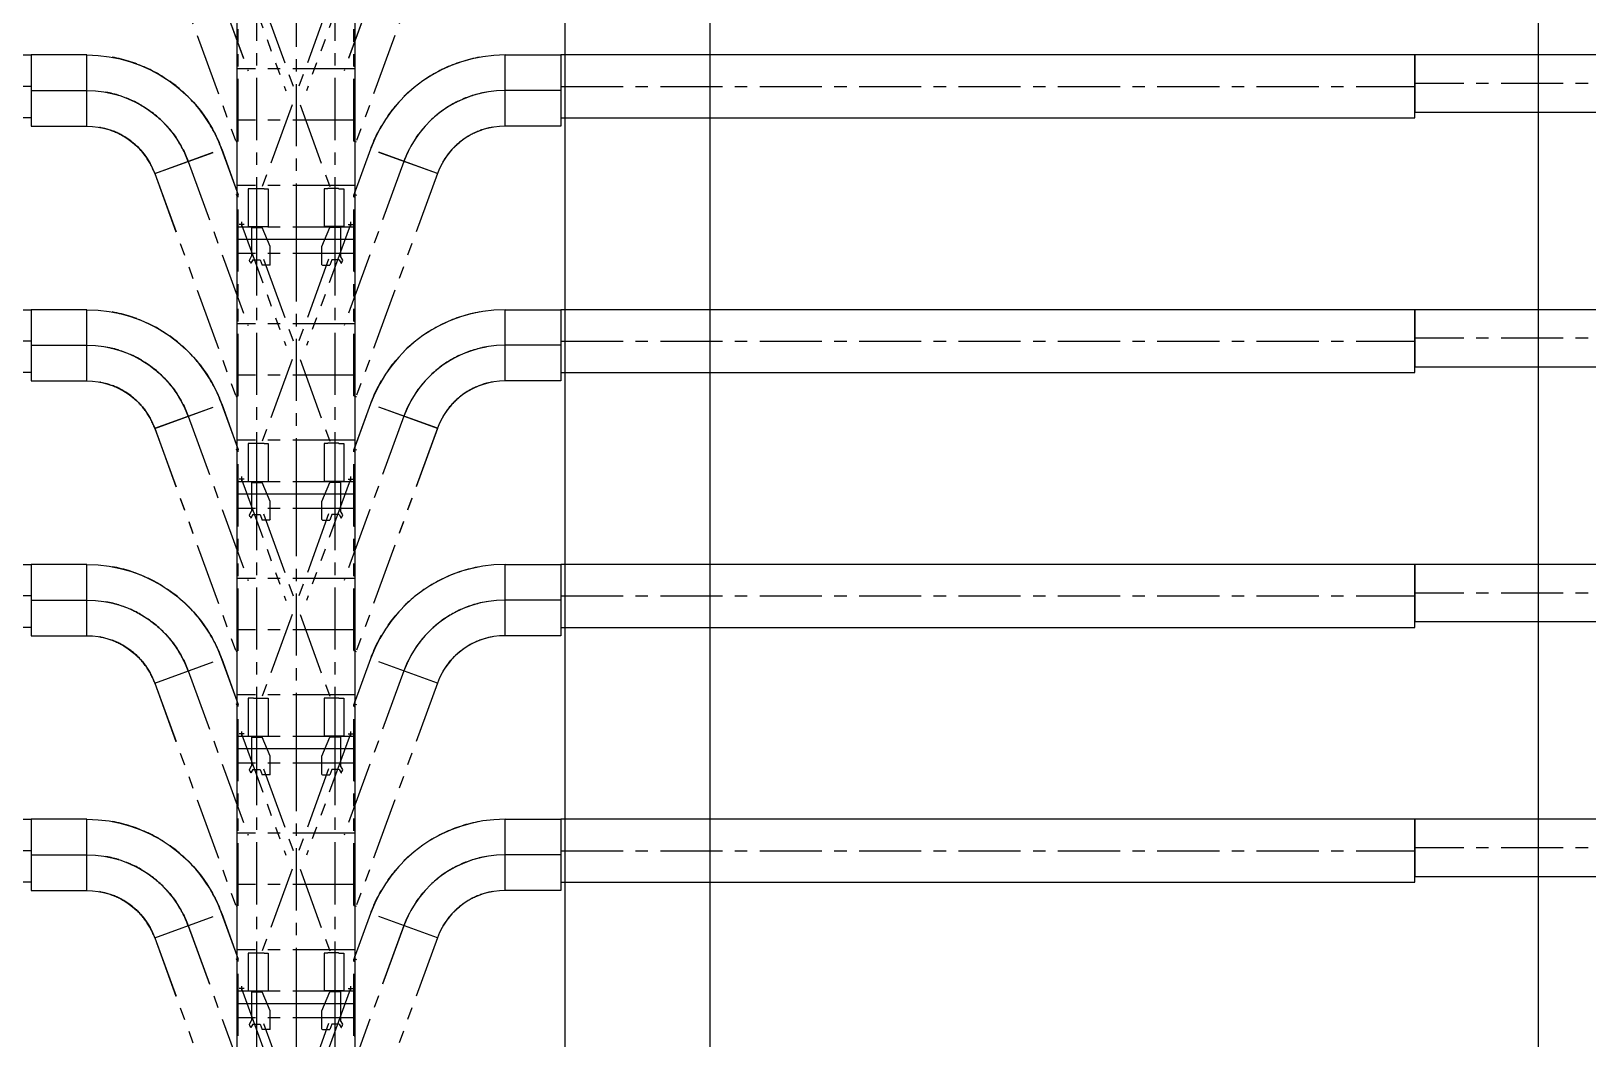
# Model space of a CAD drawing. Extents: x -40736 to 716455, y -65544 to 37405.
# Drawn here: x 340571 to 342451, y -37208 to -35991 of the extents above; entities that cross this region are included whole.
import ezdxf

# ---------------------------------------------------------------- set-up
doc = ezdxf.new("R2010")
doc.units = 0
doc.header["$LTSCALE"] = 600
doc.header["$MEASUREMENT"] = 0
doc.linetypes.add('CENTER', pattern=[2, 1.25, -0.25, 0.25, -0.25])
doc.linetypes.add('PHANTOM', pattern=[2.5, 1.25, -0.25, 0.25, -0.25, 0.25, -0.25])
doc.layers.get('0').update_dxf_attribs({"linetype": 'CONTINUOUS'})
for name, color, linetype in [('0-架台', 232, 'CONTINUOUS'), ('001', 7, 'CONTINUOUS'), ('底圖', 253, 'CONTINUOUS'), ('規劃圖', 253, 'CONTINUOUS')]:
    doc.layers.add(name, color=color, linetype=linetype)

# ---------------------------------------------------------------- blocks, each defined once
blk = doc.blocks.new('platform')
at = {"layer": '0-架台'}
blk.add_line((3250, -10894), (3250, 147292), dxfattribs=at)
blk = doc.blocks.new('HAITI-3-45')
at = {"layer": '001', "linetype": 'CENTER'}
for p, q in [((41290.475512, 101974.159575), (41350.475512, 101974.159575)), ((41320.475512, 101944.159575), (41320.475512, 102004.159575)), ((41290.475512, 100658.159575), (41350.475512, 100658.159575)), ((41320.475512, 100688.159575), (41320.475512, 100628.159575))]:
    blk.add_line(p, q, dxfattribs=at)
at = {"layer": '001', "color": 6, "linetype": 'PHANTOM'}
for p, q in [((41320.475512, 101974.159575), (42784.771035, 101441.199591)), ((41751.228323, 101880.140337), (41706.228323, 101854.159575)), ((41771.718704, 101874.649956), (41751.228323, 101880.140337)), ((43967.266799, 101894.159575), (44424.266799, 101894.159575)), ((43967.266799, 101831.409575), (43967.266799, 101894.159575)), ((44424.266799, 101894.159575), (44424.266799, 101654.159575)), ((41360.266799, 101852.159575), (41362.266799, 101854.159575)), ((41360.266799, 101852.159575), (41360.266799, 101724.159575)), ((41589.266799, 101629.159575), (41360.266799, 101724.159575)), ((41362.266799, 101854.159575), (41706.228323, 101854.159575)), ((41741.508431, 101709.177459), (42748.85892, 101342.531865)), ((41749.266799, 101838.593332), (41790.378958, 101862.329448)), ((41749.266799, 101838.593332), (41749.266799, 101749.159575)), ((41749.266799, 101749.159575), (41814.266799, 101724.159575)), ((41779.218704, 101861.659575), (41771.718704, 101874.649956)), ((41784.847869, 101864.909575), (41779.218704, 101861.659575)), ((41789.628958, 101863.628486), (41784.847869, 101864.909575)), ((41790.378958, 101862.329448), (41789.628958, 101863.628486)), ((41814.266799, 101634.159575), (41814.266799, 101724.159575)), ((42953.656855, 101364.327637), (43963.796953, 101731.988565)), ((43967.266799, 101831.409575), (43964.266799, 101829.159575)), ((43964.266799, 101829.159575), (43964.266799, 101699.159575)), ((43967.266799, 101699.159575), (43964.266799, 101699.159575)), ((43967.266799, 101699.159575), (43967.266799, 101654.159575)), ((41809.266799, 101629.159575), (41589.266799, 101629.159575)), ((41809.266799, 101629.159575), (41814.266799, 101634.159575)), ((43967.266799, 101654.159575), (44424.266799, 101654.159575)), ((41320.475512, 100658.159575), (42784.771035, 101191.11956)), ((41741.508431, 100923.141691), (42748.85892, 101289.787285)), ((42953.656855, 101267.991513), (43963.796953, 100900.330585)), ((41589.266799, 101003.159575), (41360.266799, 100908.159575)), ((41809.266799, 101003.159575), (41589.266799, 101003.159575)), ((41809.266799, 101003.159575), (41814.266799, 100998.159575)), ((41814.266799, 100998.159575), (41814.266799, 100908.159575)), ((43967.266799, 100978.159575), (44424.266799, 100978.159575)), ((43967.266799, 100933.159575), (43967.266799, 100978.159575)), ((44424.266799, 100738.159575), (44424.266799, 100978.159575)), ((41360.266799, 100780.159575), (41360.266799, 100908.159575)), ((41360.266799, 100780.159575), (41362.266799, 100778.159575)), ((41362.266799, 100778.159575), (41706.228323, 100778.159575)), ((41751.228323, 100752.178813), (41706.228323, 100778.159575)), ((41749.266799, 100883.159575), (41814.266799, 100908.159575)), ((41749.266799, 100793.725818), (41749.266799, 100883.159575)), ((41749.266799, 100793.725818), (41790.378958, 100769.989702)), ((41771.718704, 100757.669194), (41751.228323, 100752.178813)), ((41779.218704, 100770.659575), (41771.718704, 100757.669194)), ((41784.847869, 100767.409575), (41779.218704, 100770.659575)), ((41789.628958, 100768.690664), (41784.847869, 100767.409575)), ((41790.378958, 100769.989702), (41789.628958, 100768.690664)), ((43967.266799, 100933.159575), (43964.266799, 100933.159575)), ((43964.266799, 100803.159575), (43964.266799, 100933.159575)), ((43967.266799, 100800.909575), (43964.266799, 100803.159575)), ((43967.266799, 100800.909575), (43967.266799, 100738.159575)), ((43967.266799, 100738.159575), (44424.266799, 100738.159575))]:
    blk.add_line(p, q, dxfattribs=at)
at = {"layer": '001', "color": 3}
for p, q in [((41502.366799, 102026.159575), (44579.266799, 102026.159575)), ((41502.366799, 102026.159575), (41502.366799, 100606.159575)), ((44579.266799, 102026.159575), (44579.266799, 100606.159575)), ((44579.266799, 100606.159575), (41502.366799, 100606.159575))]:
    blk.add_line(p, q, dxfattribs=at)
at = {"layer": '001', "color": 2, "linetype": 'CENTER'}
for p, q in [((41674.266799, 102026.159575), (41674.266799, 100606.159575)), ((42519.79228, 102026.159575), (42519.79228, 100606.159575)), ((43139.79228, 102026.159575), (43139.79228, 100606.159575)), ((43927.266799, 102026.159575), (43927.266799, 100606.159575)), ((44429.266799, 102026.159575), (44429.266799, 100606.159575)), ((44579.266799, 101789.159575), (41502.366799, 101789.159575)), ((41502.366799, 101316.159575), (44579.266799, 101316.159575)), ((44579.266799, 100843.159575), (41502.366799, 100843.159575))]:
    blk.add_line(p, q, dxfattribs=at)
blk = doc.blocks.new('HAITI-3-46')
at = {"layer": '001', "linetype": 'CENTER'}
for p, q in [((38213.575512, 101974.159575), (38273.575512, 101974.159575)), ((38243.575512, 101944.159575), (38243.575512, 102004.159575)), ((38213.575512, 100658.159575), (38273.575512, 100658.159575)), ((38243.575512, 100688.159575), (38243.575512, 100628.159575))]:
    blk.add_line(p, q, dxfattribs=at)
at = {"layer": '001', "color": 6, "linetype": 'PHANTOM'}
for p, q in [((38243.575512, 101974.159575), (39707.871035, 101441.199591)), ((38674.328323, 101880.140337), (38629.328323, 101854.159575)), ((38694.818704, 101874.649956), (38674.328323, 101880.140337)), ((40890.366799, 101894.159575), (41347.366799, 101894.159575)), ((40890.366799, 101831.409575), (40890.366799, 101894.159575)), ((41347.366799, 101894.159575), (41347.366799, 101654.159575)), ((38283.366799, 101852.159575), (38285.366799, 101854.159575)), ((38283.366799, 101852.159575), (38283.366799, 101724.159575)), ((38512.366799, 101629.159575), (38283.366799, 101724.159575)), ((38285.366799, 101854.159575), (38629.328323, 101854.159575)), ((38664.608431, 101709.177459), (39671.95892, 101342.531865)), ((38672.366799, 101838.593332), (38713.478958, 101862.329448)), ((38672.366799, 101838.593332), (38672.366799, 101749.159575)), ((38672.366799, 101749.159575), (38737.366799, 101724.159575)), ((38702.318704, 101861.659575), (38694.818704, 101874.649956)), ((38707.947869, 101864.909575), (38702.318704, 101861.659575)), ((38712.728958, 101863.628486), (38707.947869, 101864.909575)), ((38713.478958, 101862.329448), (38712.728958, 101863.628486)), ((38737.366799, 101634.159575), (38737.366799, 101724.159575)), ((39876.756855, 101364.327637), (40886.896953, 101731.988565)), ((40890.366799, 101831.409575), (40887.366799, 101829.159575)), ((40887.366799, 101829.159575), (40887.366799, 101699.159575)), ((40890.366799, 101699.159575), (40887.366799, 101699.159575)), ((40890.366799, 101699.159575), (40890.366799, 101654.159575)), ((38732.366799, 101629.159575), (38512.366799, 101629.159575)), ((38732.366799, 101629.159575), (38737.366799, 101634.159575)), ((40890.366799, 101654.159575), (41347.366799, 101654.159575)), ((38243.575512, 100658.159575), (39707.871035, 101191.11956)), ((38664.608431, 100923.141691), (39671.95892, 101289.787285)), ((39876.756855, 101267.991513), (40886.896953, 100900.330585)), ((38512.366799, 101003.159575), (38283.366799, 100908.159575)), ((38732.366799, 101003.159575), (38512.366799, 101003.159575)), ((38732.366799, 101003.159575), (38737.366799, 100998.159575)), ((38737.366799, 100998.159575), (38737.366799, 100908.159575)), ((40890.366799, 100978.159575), (41347.366799, 100978.159575)), ((40890.366799, 100933.159575), (40890.366799, 100978.159575)), ((41347.366799, 100738.159575), (41347.366799, 100978.159575)), ((38283.366799, 100780.159575), (38283.366799, 100908.159575)), ((38283.366799, 100780.159575), (38285.366799, 100778.159575)), ((38285.366799, 100778.159575), (38629.328323, 100778.159575)), ((38674.328323, 100752.178813), (38629.328323, 100778.159575)), ((38672.366799, 100883.159575), (38737.366799, 100908.159575)), ((38672.366799, 100793.725818), (38672.366799, 100883.159575)), ((38672.366799, 100793.725818), (38713.478958, 100769.989702)), ((38694.818704, 100757.669194), (38674.328323, 100752.178813)), ((38702.318704, 100770.659575), (38694.818704, 100757.669194)), ((38707.947869, 100767.409575), (38702.318704, 100770.659575)), ((38712.728958, 100768.690664), (38707.947869, 100767.409575)), ((38713.478958, 100769.989702), (38712.728958, 100768.690664)), ((40890.366799, 100933.159575), (40887.366799, 100933.159575)), ((40887.366799, 100803.159575), (40887.366799, 100933.159575)), ((40890.366799, 100800.909575), (40887.366799, 100803.159575)), ((40890.366799, 100800.909575), (40890.366799, 100738.159575)), ((40890.366799, 100738.159575), (41347.366799, 100738.159575))]:
    blk.add_line(p, q, dxfattribs=at)
at = {"layer": '001', "color": 3}
for p, q in [((38425.466799, 102026.159575), (41502.366799, 102026.159575)), ((38425.466799, 102026.159575), (38425.466799, 100606.159575)), ((41502.366799, 102026.159575), (41502.366799, 100606.159575)), ((41502.366799, 100606.159575), (38425.466799, 100606.159575))]:
    blk.add_line(p, q, dxfattribs=at)
at = {"layer": '001', "color": 2, "linetype": 'CENTER'}
for p, q in [((38597.366799, 102026.159575), (38597.366799, 100606.159575)), ((39442.89228, 102026.159575), (39442.89228, 100606.159575)), ((40062.89228, 102026.159575), (40062.89228, 100606.159575)), ((40850.366799, 102026.159575), (40850.366799, 100606.159575)), ((41352.366799, 102026.159575), (41352.366799, 100606.159575)), ((41502.366799, 101789.159575), (38425.466799, 101789.159575)), ((38425.466799, 101316.159575), (41502.366799, 101316.159575)), ((41502.366799, 100843.159575), (38425.466799, 100843.159575))]:
    blk.add_line(p, q, dxfattribs=at)
blk = doc.blocks.new('HAITI-3-47')
at = {"layer": '001', "linetype": 'CENTER'}
for p, q in [((35136.675512, 101974.159575), (35196.675512, 101974.159575)), ((35166.675512, 101944.159575), (35166.675512, 102004.159575)), ((35136.675512, 100658.159575), (35196.675512, 100658.159575)), ((35166.675512, 100688.159575), (35166.675512, 100628.159575))]:
    blk.add_line(p, q, dxfattribs=at)
at = {"layer": '001', "color": 6, "linetype": 'PHANTOM'}
for p, q in [((35166.675512, 101974.159575), (36630.971035, 101441.199591)), ((35597.428323, 101880.140337), (35552.428323, 101854.159575)), ((35617.918704, 101874.649956), (35597.428323, 101880.140337)), ((37813.466799, 101894.159575), (38270.466799, 101894.159575)), ((37813.466799, 101831.409575), (37813.466799, 101894.159575)), ((38270.466799, 101894.159575), (38270.466799, 101654.159575)), ((35206.466799, 101852.159575), (35208.466799, 101854.159575)), ((35206.466799, 101852.159575), (35206.466799, 101724.159575)), ((35435.466799, 101629.159575), (35206.466799, 101724.159575)), ((35208.466799, 101854.159575), (35552.428323, 101854.159575)), ((35587.708431, 101709.177459), (36595.05892, 101342.531865)), ((35595.466799, 101838.593332), (35636.578958, 101862.329448)), ((35595.466799, 101838.593332), (35595.466799, 101749.159575)), ((35595.466799, 101749.159575), (35660.466799, 101724.159575)), ((35625.418704, 101861.659575), (35617.918704, 101874.649956)), ((35631.047869, 101864.909575), (35625.418704, 101861.659575)), ((35635.828958, 101863.628486), (35631.047869, 101864.909575)), ((35636.578958, 101862.329448), (35635.828958, 101863.628486)), ((35660.466799, 101634.159575), (35660.466799, 101724.159575)), ((36799.856855, 101364.327637), (37809.996953, 101731.988565)), ((37813.466799, 101831.409575), (37810.466799, 101829.159575)), ((37810.466799, 101829.159575), (37810.466799, 101699.159575)), ((37813.466799, 101699.159575), (37810.466799, 101699.159575)), ((37813.466799, 101699.159575), (37813.466799, 101654.159575)), ((35655.466799, 101629.159575), (35435.466799, 101629.159575)), ((35655.466799, 101629.159575), (35660.466799, 101634.159575)), ((37813.466799, 101654.159575), (38270.466799, 101654.159575)), ((35166.675512, 100658.159575), (36630.971035, 101191.11956)), ((35587.708431, 100923.141691), (36595.05892, 101289.787285)), ((36799.856855, 101267.991513), (37809.996953, 100900.330585)), ((35435.466799, 101003.159575), (35206.466799, 100908.159575)), ((35655.466799, 101003.159575), (35435.466799, 101003.159575)), ((35655.466799, 101003.159575), (35660.466799, 100998.159575)), ((35660.466799, 100998.159575), (35660.466799, 100908.159575)), ((37813.466799, 100978.159575), (38270.466799, 100978.159575)), ((37813.466799, 100933.159575), (37813.466799, 100978.159575)), ((38270.466799, 100738.159575), (38270.466799, 100978.159575)), ((35206.466799, 100780.159575), (35206.466799, 100908.159575)), ((35206.466799, 100780.159575), (35208.466799, 100778.159575)), ((35208.466799, 100778.159575), (35552.428323, 100778.159575)), ((35597.428323, 100752.178813), (35552.428323, 100778.159575)), ((35595.466799, 100883.159575), (35660.466799, 100908.159575)), ((35595.466799, 100793.725818), (35595.466799, 100883.159575)), ((35595.466799, 100793.725818), (35636.578958, 100769.989702)), ((35617.918704, 100757.669194), (35597.428323, 100752.178813)), ((35625.418704, 100770.659575), (35617.918704, 100757.669194)), ((35631.047869, 100767.409575), (35625.418704, 100770.659575)), ((35635.828958, 100768.690664), (35631.047869, 100767.409575)), ((35636.578958, 100769.989702), (35635.828958, 100768.690664)), ((37813.466799, 100933.159575), (37810.466799, 100933.159575)), ((37810.466799, 100803.159575), (37810.466799, 100933.159575)), ((37813.466799, 100800.909575), (37810.466799, 100803.159575)), ((37813.466799, 100800.909575), (37813.466799, 100738.159575)), ((37813.466799, 100738.159575), (38270.466799, 100738.159575))]:
    blk.add_line(p, q, dxfattribs=at)
at = {"layer": '001', "color": 3}
for p, q in [((35348.566799, 102026.159575), (38425.466799, 102026.159575)), ((35348.566799, 102026.159575), (35348.566799, 100606.159575)), ((38425.466799, 102026.159575), (38425.466799, 100606.159575)), ((38425.466799, 100606.159575), (35348.566799, 100606.159575))]:
    blk.add_line(p, q, dxfattribs=at)
at = {"layer": '001', "color": 2, "linetype": 'CENTER'}
for p, q in [((35520.466799, 102026.159575), (35520.466799, 100606.159575)), ((36365.99228, 102026.159575), (36365.99228, 100606.159575)), ((36985.99228, 102026.159575), (36985.99228, 100606.159575)), ((37773.466799, 102026.159575), (37773.466799, 100606.159575)), ((38275.466799, 102026.159575), (38275.466799, 100606.159575)), ((38425.466799, 101789.159575), (35348.566799, 101789.159575)), ((35348.566799, 101316.159575), (38425.466799, 101316.159575)), ((38425.466799, 100843.159575), (35348.566799, 100843.159575))]:
    blk.add_line(p, q, dxfattribs=at)
blk = doc.blocks.new('HAITI-3-48')
at = {"layer": '001', "linetype": 'CENTER'}
for p, q in [((32059.775512, 101974.159575), (32119.775512, 101974.159575)), ((32089.775512, 101944.159575), (32089.775512, 102004.159575)), ((32059.775512, 100658.159575), (32119.775512, 100658.159575)), ((32089.775512, 100688.159575), (32089.775512, 100628.159575))]:
    blk.add_line(p, q, dxfattribs=at)
at = {"layer": '001', "color": 6, "linetype": 'PHANTOM'}
for p, q in [((32089.775512, 101974.159575), (33554.071035, 101441.199591)), ((32520.528323, 101880.140337), (32475.528323, 101854.159575)), ((32541.018704, 101874.649956), (32520.528323, 101880.140337)), ((34736.566799, 101894.159575), (35193.566799, 101894.159575)), ((34736.566799, 101831.409575), (34736.566799, 101894.159575)), ((35193.566799, 101894.159575), (35193.566799, 101654.159575)), ((32129.566799, 101852.159575), (32131.566799, 101854.159575)), ((32129.566799, 101852.159575), (32129.566799, 101724.159575)), ((32358.566799, 101629.159575), (32129.566799, 101724.159575)), ((32131.566799, 101854.159575), (32475.528323, 101854.159575)), ((32510.808431, 101709.177459), (33518.15892, 101342.531865)), ((32518.566799, 101838.593332), (32559.678958, 101862.329448)), ((32518.566799, 101838.593332), (32518.566799, 101749.159575)), ((32518.566799, 101749.159575), (32583.566799, 101724.159575)), ((32548.518704, 101861.659575), (32541.018704, 101874.649956)), ((32554.147869, 101864.909575), (32548.518704, 101861.659575)), ((32558.928958, 101863.628486), (32554.147869, 101864.909575)), ((32559.678958, 101862.329448), (32558.928958, 101863.628486)), ((32583.566799, 101634.159575), (32583.566799, 101724.159575)), ((33722.956855, 101364.327637), (34733.096953, 101731.988565)), ((34736.566799, 101831.409575), (34733.566799, 101829.159575)), ((34733.566799, 101829.159575), (34733.566799, 101699.159575)), ((34736.566799, 101699.159575), (34733.566799, 101699.159575)), ((34736.566799, 101699.159575), (34736.566799, 101654.159575)), ((32578.566799, 101629.159575), (32358.566799, 101629.159575)), ((32578.566799, 101629.159575), (32583.566799, 101634.159575)), ((34736.566799, 101654.159575), (35193.566799, 101654.159575)), ((32089.775512, 100658.159575), (33554.071035, 101191.11956)), ((32510.808431, 100923.141691), (33518.15892, 101289.787285)), ((33722.956855, 101267.991513), (34733.096953, 100900.330585)), ((32358.566799, 101003.159575), (32129.566799, 100908.159575)), ((32578.566799, 101003.159575), (32358.566799, 101003.159575)), ((32578.566799, 101003.159575), (32583.566799, 100998.159575)), ((32583.566799, 100998.159575), (32583.566799, 100908.159575)), ((34736.566799, 100978.159575), (35193.566799, 100978.159575)), ((34736.566799, 100933.159575), (34736.566799, 100978.159575)), ((35193.566799, 100738.159575), (35193.566799, 100978.159575)), ((32129.566799, 100780.159575), (32129.566799, 100908.159575)), ((32129.566799, 100780.159575), (32131.566799, 100778.159575)), ((32131.566799, 100778.159575), (32475.528323, 100778.159575)), ((32520.528323, 100752.178813), (32475.528323, 100778.159575)), ((32518.566799, 100883.159575), (32583.566799, 100908.159575)), ((32518.566799, 100793.725818), (32518.566799, 100883.159575)), ((32518.566799, 100793.725818), (32559.678958, 100769.989702)), ((32541.018704, 100757.669194), (32520.528323, 100752.178813)), ((32548.518704, 100770.659575), (32541.018704, 100757.669194)), ((32554.147869, 100767.409575), (32548.518704, 100770.659575)), ((32558.928958, 100768.690664), (32554.147869, 100767.409575)), ((32559.678958, 100769.989702), (32558.928958, 100768.690664)), ((34736.566799, 100933.159575), (34733.566799, 100933.159575)), ((34733.566799, 100803.159575), (34733.566799, 100933.159575)), ((34736.566799, 100800.909575), (34733.566799, 100803.159575)), ((34736.566799, 100800.909575), (34736.566799, 100738.159575)), ((34736.566799, 100738.159575), (35193.566799, 100738.159575))]:
    blk.add_line(p, q, dxfattribs=at)
at = {"layer": '001', "color": 3}
for p, q in [((32271.666799, 102026.159575), (35348.566799, 102026.159575)), ((32271.666799, 102026.159575), (32271.666799, 100606.159575)), ((35348.566799, 102026.159575), (35348.566799, 100606.159575)), ((35348.566799, 100606.159575), (32271.666799, 100606.159575))]:
    blk.add_line(p, q, dxfattribs=at)
at = {"layer": '001', "color": 2, "linetype": 'CENTER'}
for p, q in [((32443.566799, 102026.159575), (32443.566799, 100606.159575)), ((33289.09228, 102026.159575), (33289.09228, 100606.159575)), ((33909.09228, 102026.159575), (33909.09228, 100606.159575)), ((34696.566799, 102026.159575), (34696.566799, 100606.159575)), ((35198.566799, 102026.159575), (35198.566799, 100606.159575)), ((35348.566799, 101789.159575), (32271.666799, 101789.159575)), ((32271.666799, 101316.159575), (35348.566799, 101316.159575)), ((35348.566799, 100843.159575), (32271.666799, 100843.159575))]:
    blk.add_line(p, q, dxfattribs=at)
blk = doc.blocks.new('HAITI-3-49')
at = {"layer": '001', "linetype": 'CENTER'}
for p, q in [((28982.875512, 101974.159575), (29042.875512, 101974.159575)), ((29012.875512, 101944.159575), (29012.875512, 102004.159575)), ((28982.875512, 100658.159575), (29042.875512, 100658.159575)), ((29012.875512, 100688.159575), (29012.875512, 100628.159575))]:
    blk.add_line(p, q, dxfattribs=at)
at = {"layer": '001', "color": 6, "linetype": 'PHANTOM'}
for p, q in [((29012.875512, 101974.159575), (30477.171035, 101441.199591)), ((29443.628323, 101880.140337), (29398.628323, 101854.159575)), ((29464.118704, 101874.649956), (29443.628323, 101880.140337)), ((31659.666799, 101894.159575), (32116.666799, 101894.159575)), ((31659.666799, 101831.409575), (31659.666799, 101894.159575)), ((32116.666799, 101894.159575), (32116.666799, 101654.159575)), ((29052.666799, 101852.159575), (29054.666799, 101854.159575)), ((29052.666799, 101852.159575), (29052.666799, 101724.159575)), ((29281.666799, 101629.159575), (29052.666799, 101724.159575)), ((29054.666799, 101854.159575), (29398.628323, 101854.159575)), ((29433.908431, 101709.177459), (30441.25892, 101342.531865)), ((29441.666799, 101838.593332), (29482.778958, 101862.329448)), ((29441.666799, 101838.593332), (29441.666799, 101749.159575)), ((29441.666799, 101749.159575), (29506.666799, 101724.159575)), ((29471.618704, 101861.659575), (29464.118704, 101874.649956)), ((29477.247869, 101864.909575), (29471.618704, 101861.659575)), ((29482.028958, 101863.628486), (29477.247869, 101864.909575)), ((29482.778958, 101862.329448), (29482.028958, 101863.628486)), ((29506.666799, 101634.159575), (29506.666799, 101724.159575)), ((30646.056855, 101364.327637), (31656.196953, 101731.988565)), ((31659.666799, 101831.409575), (31656.666799, 101829.159575)), ((31656.666799, 101829.159575), (31656.666799, 101699.159575)), ((31659.666799, 101699.159575), (31656.666799, 101699.159575)), ((31659.666799, 101699.159575), (31659.666799, 101654.159575)), ((29501.666799, 101629.159575), (29281.666799, 101629.159575)), ((29501.666799, 101629.159575), (29506.666799, 101634.159575)), ((31659.666799, 101654.159575), (32116.666799, 101654.159575)), ((29012.875512, 100658.159575), (30477.171035, 101191.11956)), ((29433.908431, 100923.141691), (30441.25892, 101289.787285)), ((30646.056855, 101267.991513), (31656.196953, 100900.330585)), ((29281.666799, 101003.159575), (29052.666799, 100908.159575)), ((29501.666799, 101003.159575), (29281.666799, 101003.159575)), ((29501.666799, 101003.159575), (29506.666799, 100998.159575)), ((29506.666799, 100998.159575), (29506.666799, 100908.159575)), ((31659.666799, 100978.159575), (32116.666799, 100978.159575)), ((31659.666799, 100933.159575), (31659.666799, 100978.159575)), ((32116.666799, 100738.159575), (32116.666799, 100978.159575)), ((29052.666799, 100780.159575), (29052.666799, 100908.159575)), ((29052.666799, 100780.159575), (29054.666799, 100778.159575)), ((29054.666799, 100778.159575), (29398.628323, 100778.159575)), ((29443.628323, 100752.178813), (29398.628323, 100778.159575)), ((29441.666799, 100883.159575), (29506.666799, 100908.159575)), ((29441.666799, 100793.725818), (29441.666799, 100883.159575)), ((29441.666799, 100793.725818), (29482.778958, 100769.989702)), ((29464.118704, 100757.669194), (29443.628323, 100752.178813)), ((29471.618704, 100770.659575), (29464.118704, 100757.669194)), ((29477.247869, 100767.409575), (29471.618704, 100770.659575)), ((29482.028958, 100768.690664), (29477.247869, 100767.409575)), ((29482.778958, 100769.989702), (29482.028958, 100768.690664)), ((31659.666799, 100933.159575), (31656.666799, 100933.159575)), ((31656.666799, 100803.159575), (31656.666799, 100933.159575)), ((31659.666799, 100800.909575), (31656.666799, 100803.159575)), ((31659.666799, 100800.909575), (31659.666799, 100738.159575)), ((31659.666799, 100738.159575), (32116.666799, 100738.159575))]:
    blk.add_line(p, q, dxfattribs=at)
at = {"layer": '001', "color": 3}
for p, q in [((29194.766799, 102026.159575), (32271.666799, 102026.159575)), ((29194.766799, 102026.159575), (29194.766799, 100606.159575)), ((32271.666799, 102026.159575), (32271.666799, 100606.159575)), ((32271.666799, 100606.159575), (29194.766799, 100606.159575))]:
    blk.add_line(p, q, dxfattribs=at)
at = {"layer": '001', "color": 2, "linetype": 'CENTER'}
for p, q in [((29366.666799, 102026.159575), (29366.666799, 100606.159575)), ((30212.19228, 102026.159575), (30212.19228, 100606.159575)), ((30832.19228, 102026.159575), (30832.19228, 100606.159575)), ((31619.666799, 102026.159575), (31619.666799, 100606.159575)), ((32121.666799, 102026.159575), (32121.666799, 100606.159575)), ((32271.666799, 101789.159575), (29194.766799, 101789.159575)), ((29194.766799, 101316.159575), (32271.666799, 101316.159575)), ((32271.666799, 100843.159575), (29194.766799, 100843.159575))]:
    blk.add_line(p, q, dxfattribs=at)
blk = doc.blocks.new('1U0032-ASY-C01-NHX-1-190')
at = {"layer": '001', "color": 10, "linetype": 'PHANTOM'}
for p, q in [((40707.108773, 103022.144581), (40413.057457, 102213.977629)), ((40706.960978, 103022.198374), (43401.818782, 102041.350355)), ((40412.737644, 102214.094031), (40964.800522, 102013.159575)), ((43396.289792, 102026.159575), (40929.083312, 102026.159575)), ((40957.087842, 102015.966765), (40967.348452, 102044.157535)), ((43391.558172, 102013.159575), (40964.800522, 102013.159575)), ((43391.558172, 102013.159575), (43401.818782, 102041.350355))]:
    blk.add_line(p, q, dxfattribs=at)
at = {"layer": '001', "color": 2, "linetype": 'CENTER'}
blk.add_line((40559.809541, 102618.160683), (42543.491272, 101896.159575), dxfattribs=at)
blk.add_arc((41004.592397, 103839.704055), 1300, 190.120183, 249.992652, dxfattribs=at)
at = {"layer": '001', "color": 10, "linetype": 'PHANTOM'}
for radius, end in [(870, 249.994821), (1730, 249.994364)]:
    blk.add_arc((41004.592397, 103839.704055), radius, 190.120183, end, dxfattribs=at)
blk = doc.blocks.new('1U0032-ASY-C01-NHX-1-191')
at = {"layer": '001', "color": 10, "linetype": 'PHANTOM'}
for p, q in [((40412.737644, 100418.225119), (40964.800522, 100619.159575)), ((40706.960978, 99610.120776), (43401.818782, 100590.968795)), ((43396.289792, 100606.159575), (40929.083312, 100606.159575)), ((40957.087842, 100616.352385), (40967.348452, 100588.161615)), ((43391.558172, 100619.159575), (40964.800522, 100619.159575)), ((43391.558172, 100619.159575), (43401.818782, 100590.968795)), ((40707.108773, 99610.174569), (40413.057457, 100418.341521))]:
    blk.add_line(p, q, dxfattribs=at)
at = {"layer": '001', "color": 2, "linetype": 'CENTER'}
blk.add_line((40559.809541, 100014.158467), (42543.491272, 100736.159575), dxfattribs=at)
at = {"layer": '001', "color": 10, "linetype": 'PHANTOM'}
for radius, start in [(1730, 110.005636), (870, 110.005179)]:
    blk.add_arc((41004.592397, 98792.615095), radius, start, 169.879817, dxfattribs=at)
at = {"layer": '001', "color": 2, "linetype": 'CENTER'}
blk.add_arc((41004.592397, 98792.615095), 1300, 110.007348, 169.879817, dxfattribs=at)
blk = doc.blocks.new('1U0032-ASY-C01-NHX-1-192')
at = {"layer": '001', "color": 10, "linetype": 'PHANTOM'}
for p, q in [((37630.208773, 103022.144581), (37336.157457, 102213.977629)), ((37630.060978, 103022.198374), (40324.918782, 102041.350355)), ((37335.837644, 102214.094031), (37887.900522, 102013.159575)), ((40319.389792, 102026.159575), (37852.183312, 102026.159575)), ((37880.187842, 102015.966765), (37890.448452, 102044.157535)), ((40314.658172, 102013.159575), (37887.900522, 102013.159575)), ((40314.658172, 102013.159575), (40324.918782, 102041.350355))]:
    blk.add_line(p, q, dxfattribs=at)
at = {"layer": '001', "color": 2, "linetype": 'CENTER'}
blk.add_line((37482.909541, 102618.160683), (39466.591272, 101896.159575), dxfattribs=at)
blk.add_arc((37927.692397, 103839.704055), 1300, 190.120183, 249.992652, dxfattribs=at)
at = {"layer": '001', "color": 10, "linetype": 'PHANTOM'}
for radius, end in [(870, 249.994821), (1730, 249.994364)]:
    blk.add_arc((37927.692397, 103839.704055), radius, 190.120183, end, dxfattribs=at)
blk = doc.blocks.new('1U0032-ASY-C01-NHX-1-193')
at = {"layer": '001', "color": 10, "linetype": 'PHANTOM'}
for p, q in [((37335.837644, 100418.225119), (37887.900522, 100619.159575)), ((37630.060978, 99610.120776), (40324.918782, 100590.968795)), ((40319.389792, 100606.159575), (37852.183312, 100606.159575)), ((37880.187842, 100616.352385), (37890.448452, 100588.161615)), ((40314.658172, 100619.159575), (37887.900522, 100619.159575)), ((40314.658172, 100619.159575), (40324.918782, 100590.968795)), ((37630.208773, 99610.174569), (37336.157457, 100418.341521))]:
    blk.add_line(p, q, dxfattribs=at)
at = {"layer": '001', "color": 2, "linetype": 'CENTER'}
blk.add_line((37482.909541, 100014.158467), (39466.591272, 100736.159575), dxfattribs=at)
at = {"layer": '001', "color": 10, "linetype": 'PHANTOM'}
for radius, start in [(1730, 110.005636), (870, 110.005179)]:
    blk.add_arc((37927.692397, 98792.615095), radius, start, 169.879817, dxfattribs=at)
at = {"layer": '001', "color": 2, "linetype": 'CENTER'}
blk.add_arc((37927.692397, 98792.615095), 1300, 110.007348, 169.879817, dxfattribs=at)
blk = doc.blocks.new('1U0032-ASY-C01-NHX-1-194')
at = {"layer": '001', "color": 10, "linetype": 'PHANTOM'}
for p, q in [((34553.308773, 103022.144581), (34259.257457, 102213.977629)), ((34553.160978, 103022.198374), (37248.018782, 102041.350355)), ((34258.937644, 102214.094031), (34811.000522, 102013.159575)), ((37242.489792, 102026.159575), (34775.283312, 102026.159575)), ((34803.287842, 102015.966765), (34813.548452, 102044.157535)), ((37237.758172, 102013.159575), (34811.000522, 102013.159575)), ((37237.758172, 102013.159575), (37248.018782, 102041.350355))]:
    blk.add_line(p, q, dxfattribs=at)
at = {"layer": '001', "color": 2, "linetype": 'CENTER'}
blk.add_line((34406.009541, 102618.160683), (36389.691272, 101896.159575), dxfattribs=at)
blk.add_arc((34850.792397, 103839.704055), 1300, 190.120183, 249.992652, dxfattribs=at)
at = {"layer": '001', "color": 10, "linetype": 'PHANTOM'}
for radius, end in [(870, 249.994821), (1730, 249.994364)]:
    blk.add_arc((34850.792397, 103839.704055), radius, 190.120183, end, dxfattribs=at)
blk = doc.blocks.new('1U0032-ASY-C01-NHX-1-195')
at = {"layer": '001', "color": 10, "linetype": 'PHANTOM'}
for p, q in [((34258.937644, 100418.225119), (34811.000522, 100619.159575)), ((34553.160978, 99610.120776), (37248.018782, 100590.968795)), ((37242.489792, 100606.159575), (34775.283312, 100606.159575)), ((34803.287842, 100616.352385), (34813.548452, 100588.161615)), ((37237.758172, 100619.159575), (34811.000522, 100619.159575)), ((37237.758172, 100619.159575), (37248.018782, 100590.968795)), ((34553.308773, 99610.174569), (34259.257457, 100418.341521))]:
    blk.add_line(p, q, dxfattribs=at)
at = {"layer": '001', "color": 2, "linetype": 'CENTER'}
blk.add_line((34406.009541, 100014.158467), (36389.691272, 100736.159575), dxfattribs=at)
at = {"layer": '001', "color": 10, "linetype": 'PHANTOM'}
for radius, start in [(1730, 110.005636), (870, 110.005179)]:
    blk.add_arc((34850.792397, 98792.615095), radius, start, 169.879817, dxfattribs=at)
at = {"layer": '001', "color": 2, "linetype": 'CENTER'}
blk.add_arc((34850.792397, 98792.615095), 1300, 110.007348, 169.879817, dxfattribs=at)
blk = doc.blocks.new('1U0032-ASY-C01-NHX-1-196')
at = {"layer": '001', "color": 10, "linetype": 'PHANTOM'}
for p, q in [((31476.408773, 103022.144581), (31182.357457, 102213.977629)), ((31476.260978, 103022.198374), (34171.118782, 102041.350355)), ((31182.037644, 102214.094031), (31734.100522, 102013.159575)), ((34165.589792, 102026.159575), (31698.383312, 102026.159575)), ((31726.387842, 102015.966765), (31736.648452, 102044.157535)), ((34160.858172, 102013.159575), (31734.100522, 102013.159575)), ((34160.858172, 102013.159575), (34171.118782, 102041.350355))]:
    blk.add_line(p, q, dxfattribs=at)
at = {"layer": '001', "color": 2, "linetype": 'CENTER'}
blk.add_line((31329.109541, 102618.160683), (33312.791272, 101896.159575), dxfattribs=at)
blk.add_arc((31773.892397, 103839.704055), 1300, 190.120183, 249.992652, dxfattribs=at)
at = {"layer": '001', "color": 10, "linetype": 'PHANTOM'}
for radius, end in [(870, 249.994821), (1730, 249.994364)]:
    blk.add_arc((31773.892397, 103839.704055), radius, 190.120183, end, dxfattribs=at)
blk = doc.blocks.new('1U0032-ASY-C01-NHX-1-197')
at = {"layer": '001', "color": 10, "linetype": 'PHANTOM'}
for p, q in [((31182.037644, 100418.225119), (31734.100522, 100619.159575)), ((31476.260978, 99610.120776), (34171.118782, 100590.968795)), ((34165.589792, 100606.159575), (31698.383312, 100606.159575)), ((31726.387842, 100616.352385), (31736.648452, 100588.161615)), ((34160.858172, 100619.159575), (31734.100522, 100619.159575)), ((34160.858172, 100619.159575), (34171.118782, 100590.968795)), ((31476.408773, 99610.174569), (31182.357457, 100418.341521))]:
    blk.add_line(p, q, dxfattribs=at)
at = {"layer": '001', "color": 2, "linetype": 'CENTER'}
blk.add_line((31329.109541, 100014.158467), (33312.791272, 100736.159575), dxfattribs=at)
at = {"layer": '001', "color": 10, "linetype": 'PHANTOM'}
for radius, start in [(1730, 110.005636), (870, 110.005179)]:
    blk.add_arc((31773.892397, 98792.615095), radius, start, 169.879817, dxfattribs=at)
at = {"layer": '001', "color": 2, "linetype": 'CENTER'}
blk.add_arc((31773.892397, 98792.615095), 1300, 110.007348, 169.879817, dxfattribs=at)
blk = doc.blocks.new('1U0032-ASY-C01-NHX-1-198')
at = {"layer": '001', "color": 10, "linetype": 'PHANTOM'}
for p, q in [((28399.508773, 103022.144581), (28105.457457, 102213.977629)), ((28399.360978, 103022.198374), (31094.218782, 102041.350355)), ((28105.137644, 102214.094031), (28657.200522, 102013.159575)), ((31088.689792, 102026.159575), (28621.483312, 102026.159575)), ((28649.487842, 102015.966765), (28659.748452, 102044.157535)), ((31083.958172, 102013.159575), (28657.200522, 102013.159575)), ((31083.958172, 102013.159575), (31094.218782, 102041.350355))]:
    blk.add_line(p, q, dxfattribs=at)
at = {"layer": '001', "color": 2, "linetype": 'CENTER'}
blk.add_line((28252.209541, 102618.160683), (30235.891272, 101896.159575), dxfattribs=at)
blk.add_arc((28696.992397, 103839.704055), 1300, 190.120183, 249.992652, dxfattribs=at)
at = {"layer": '001', "color": 10, "linetype": 'PHANTOM'}
for radius, end in [(870, 249.994821), (1730, 249.994364)]:
    blk.add_arc((28696.992397, 103839.704055), radius, 190.120183, end, dxfattribs=at)
blk = doc.blocks.new('1U0032-ASY-C01-NHX-1-199')
at = {"layer": '001', "color": 10, "linetype": 'PHANTOM'}
for p, q in [((28105.137644, 100418.225119), (28657.200522, 100619.159575)), ((28399.360978, 99610.120776), (31094.218782, 100590.968795)), ((31088.689792, 100606.159575), (28621.483312, 100606.159575)), ((28649.487842, 100616.352385), (28659.748452, 100588.161615)), ((31083.958172, 100619.159575), (28657.200522, 100619.159575)), ((31083.958172, 100619.159575), (31094.218782, 100590.968795)), ((28399.508773, 99610.174569), (28105.457457, 100418.341521))]:
    blk.add_line(p, q, dxfattribs=at)
at = {"layer": '001', "color": 2, "linetype": 'CENTER'}
blk.add_line((28252.209541, 100014.158467), (30235.891272, 100736.159575), dxfattribs=at)
at = {"layer": '001', "color": 10, "linetype": 'PHANTOM'}
for radius, start in [(1730, 110.005636), (870, 110.005179)]:
    blk.add_arc((28696.992397, 98792.615095), radius, start, 169.879817, dxfattribs=at)
at = {"layer": '001', "color": 2, "linetype": 'CENTER'}
blk.add_arc((28696.992397, 98792.615095), 1300, 110.007348, 169.879817, dxfattribs=at)
blk = doc.blocks.new('A$C012B47A8')
at = {"layer": '001', "color": 0, "linetype": 'ByBlock'}
for name in ['1U0032-ASY-C01-NHX-1-198', '1U0032-ASY-C01-NHX-1-196', '1U0032-ASY-C01-NHX-1-194', '1U0032-ASY-C01-NHX-1-192', '1U0032-ASY-C01-NHX-1-190', 'HAITI-3-49', 'HAITI-3-48', 'HAITI-3-47', 'HAITI-3-46', 'HAITI-3-45', '1U0032-ASY-C01-NHX-1-199', '1U0032-ASY-C01-NHX-1-197', '1U0032-ASY-C01-NHX-1-195', '1U0032-ASY-C01-NHX-1-193', '1U0032-ASY-C01-NHX-1-191']:
    blk.add_blockref(name, (3024, -81166), dxfattribs=at)
blk = doc.blocks.new('1U0032-ASY-C01-NHX-1-110')
at = {"layer": '001', "color": 10, "linetype": 'PHANTOM'}
for p, q in [((163783.108773, 103022.144581), (163489.057457, 102213.977629)), ((163782.960978, 103022.198374), (166477.818782, 102041.350355)), ((163488.737644, 102214.094031), (164040.800522, 102013.159575)), ((166472.289792, 102026.159575), (164005.083312, 102026.159575)), ((164033.087842, 102015.966765), (164043.348452, 102044.157535)), ((166467.558172, 102013.159575), (164040.800522, 102013.159575)), ((166467.558172, 102013.159575), (166477.818782, 102041.350355))]:
    blk.add_line(p, q, dxfattribs=at)
at = {"layer": '001', "color": 2, "linetype": 'CENTER'}
blk.add_line((163635.809541, 102618.160683), (165619.491272, 101896.159575), dxfattribs=at)
blk.add_arc((164080.592397, 103839.704055), 1300, 190.120183, 249.992652, dxfattribs=at)
at = {"layer": '001', "color": 10, "linetype": 'PHANTOM'}
for radius, end in [(870, 249.994821), (1730, 249.994364)]:
    blk.add_arc((164080.592397, 103839.704055), radius, 190.120183, end, dxfattribs=at)
blk = doc.blocks.new('A$C57F237C1')
blk.add_line((3661, 41), (3661, 716))
blk.add_lwpolyline([(3231, 716), (4091, 716), (4091, 41), (3231, 41)], close=True)
for radius in [1730, 1300, 870]:
    blk.add_arc((2361, 716), radius, 0, 69.9944)
at = {"layer": '001', "color": 0, "linetype": 'ByBlock', "rotation": 180}
blk.add_blockref('1U0032-ASY-C01-NHX-1-110', (166442, 104556), dxfattribs=at)
blk = doc.blocks.new('A$C3EFB54C0')
at = {"color": 2, "linetype": 'CENTER'}
for p, q in [((380, 19301), (380, 8992)), ((415, 0), (415, 8992))]:
    blk.add_line(p, q, dxfattribs=at)
at = {"color": 3}
for points in [[(760, 19301), (0, 19301), (0, 8992), (760, 8992)], [(760, 8992), (70, 8992), (70, 0), (760, 0)]]:
    blk.add_lwpolyline(points, close=True, dxfattribs=at)
blk = doc.blocks.new('A$C674754AC')
at = {"xscale": -1, "rotation": 180}
for name, p in [('A$C3EFB54C0', (161973.7958, 46062.25367)), ('A$C3EFB54C0', (165050.71888, 46062.25367)), ('A$C3EFB54C0', (168127.64196, 46062.25367)), ('A$C3EFB54C0', (171204.56503, 46062.25367)), ('A$C57F237C1', (158642.31585, 26802.28886)), ('A$C57F237C1', (161719.23893, 26802.28886)), ('A$C57F237C1', (164796.16201, 26802.28886)), ('A$C57F237C1', (167873.08508, 26802.28886)), ('A$C57F237C1', (170950.00816, 26802.28886))]:
    blk.add_blockref(name, p, dxfattribs=at)
at = {"rotation": 180}
blk.add_blockref('A$C012B47A8', (205031.83195, 43712.25422), dxfattribs=at)
for name, p in [('A$C57F237C1', (158642.31585, 20322.21979)), ('A$C57F237C1', (161719.23893, 20322.21979)), ('A$C57F237C1', (164796.16201, 20322.21979)), ('A$C57F237C1', (167873.08508, 20322.21979)), ('A$C57F237C1', (170950.00816, 20322.21979)), ('A$C3EFB54C0', (161973.7958, 1062.25498)), ('A$C3EFB54C0', (165050.71888, 1062.25498)), ('A$C3EFB54C0', (168127.64196, 1062.25498)), ('A$C3EFB54C0', (171204.56503, 1062.25498))]:
    blk.add_blockref(name, p)
blk = doc.blocks.new('A$C1C6605B1')
at = {"layer": '規劃圖', "xscale": 0.09999999997671694, "yscale": 0.09999999997671694, "zscale": 0.09999999997671694}
blk.add_blockref('platform', (-3277.72048, 4973.90789), dxfattribs=at)
at = {"layer": '規劃圖', "xscale": 0.09999999997671694, "yscale": 0.09999999997671694, "zscale": 0.09999999997671694, "rotation": 90}
blk.add_blockref('A$C674754AC', (-921.49505, 1211.99993), dxfattribs=at)

msp = doc.modelspace()

# ---------------------------------------------------------------- linework, layer by layer
at = {"layer": '底圖', "color": 253}
for p, q in [((341391.28957, -49643.31765), (341391.28957, -33643.31825)), ((342391.28957, -33643.31825), (342391.28957, -49643.31765))]:
    msp.add_line(p, q, dxfattribs=at)

# ---------------------------------------------------------------- block references
msp.add_blockref('A$C1C6605B1', (344169.01004, -54427.7968), dxfattribs=at)

doc.saveas('drawing.dxf')
